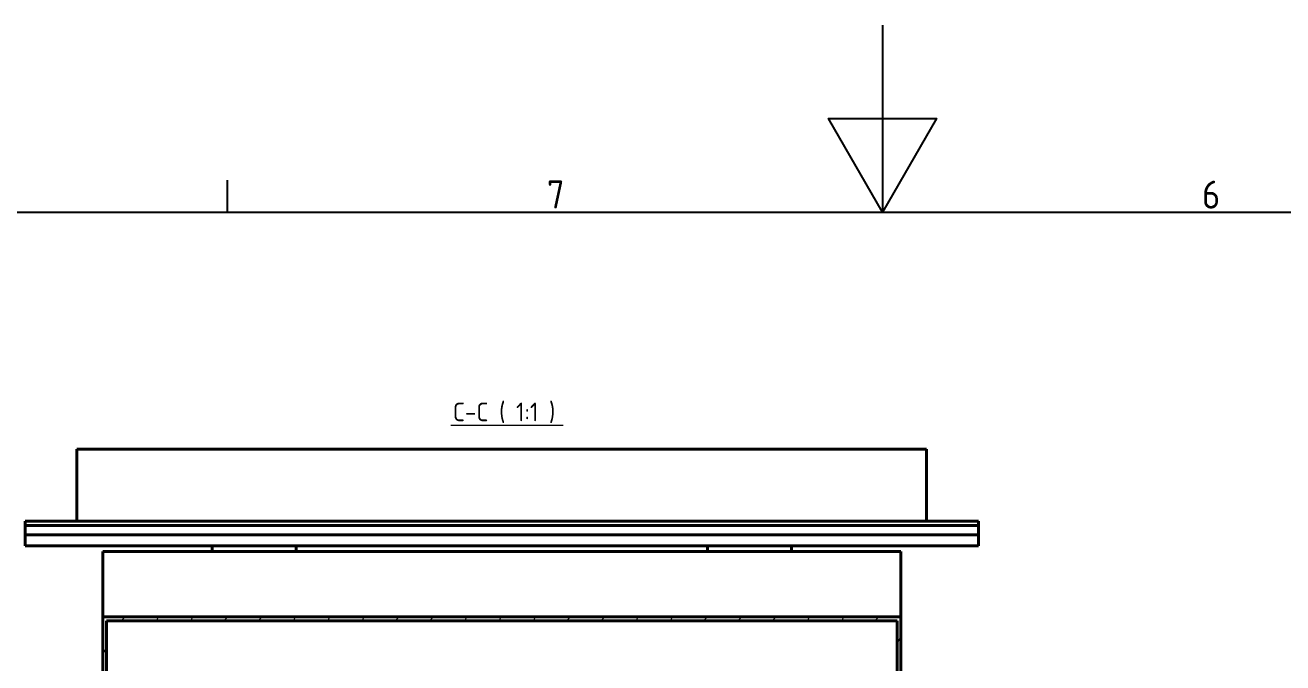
# Model space of a CAD drawing. Header units: millimetres. Extents: x 0 to 4205, y 0 to 2970.
# Drawn here: x 1644 to 2317, y 2629 to 2970 of the extents above; entities that cross this region are included whole.
import ezdxf

# ---------------------------------------------------------------- set-up
doc = ezdxf.new("R2010")
doc.units = ezdxf.units.MM
doc.header["$LTSCALE"] = 5
doc.layers.get('0').update_dxf_attribs({"color": 3, "lineweight": 25})
for name, color, linetype, lineweight in [('가시적인 것(ISO)', 3, 'Continuous', 40), ('경계(ISO)', 7, 'Continuous', 25), ('기호(ISO)', 5, 'Continuous', 25), ('해치(ISO)', 7, 'Continuous', 18)]:
    doc.layers.add(name, color=color, linetype=linetype, lineweight=lineweight)
doc.styles.add('문자 텍스트_M2B', font='isocp.shx')
doc.styles.add('텍스트 스타일512', font='isocp.shx')

# ---------------------------------------------------------------- blocks, each defined once
blk = doc.blocks.new('경계 Default Border')
at = {"layer": '경계(ISO)'}
blk.add_line((350.42, 574), (350.42, 577.4), dxfattribs=at)
at = {"layer": '경계(ISO)', "flags": 128}
for points in [[(420.5, 594), (420.5, 574), (414.73, 584), (426.27, 584), (420.5, 574)], [(20, 20), (20, 574), (821, 574), (821, 20), (20, 20)]]:
    blk.add_lwpolyline(points, dxfattribs=at)
at = {"layer": '경계(ISO)', "color": 2, "char_height": 3, "attachment_point": 7, "style": '문자 텍스트_M2B'}
for s, insert in [('7', (384.6, 574.39)), ('6', (454.69, 574.37))]:
    blk.add_mtext(s, dxfattribs=dict(at, insert=insert))

msp = doc.modelspace()

# ---------------------------------------------------------------- hatches: boundary and pattern name
at = {"layer": '해치(ISO)'}
h = msp.add_hatch(dxfattribs=at)
h.set_pattern_fill('ANSI31', color=256, scale=127, angle=14.999978, style=0)
h.set_pattern_definition([(60, (0, 0), (-13.74815, 7.937505), [])])
h.paths.add_polyline_path([(2112.348, 2653.391), (1685.348, 2653.391), (1685.348, 2268.391), (2112.348, 2268.391)])
h.paths.add_polyline_path([(1687.348, 2651.391), (2110.348, 2651.391), (2110.348, 2270.391), (1687.348, 2270.391)], flags=0)

# ---------------------------------------------------------------- linework, layer by layer
at = {"layer": '가시적인 것(ISO)'}
for p, q in [((1671.548, 2743.156), (2126.148, 2743.156)), ((1671.548, 2704.691), (1671.548, 2743.156)), ((2126.148, 2704.691), (2126.148, 2743.156)), ((2153.848, 2704.691), (1643.848, 2704.691)), ((1643.848, 2702.391), (1643.848, 2704.691)), ((2153.848, 2702.391), (1643.848, 2702.391)), ((1643.848, 2697.391), (1643.848, 2702.391)), ((2153.848, 2702.391), (1643.848, 2702.391)), ((2153.848, 2702.391), (2153.848, 2704.691)), ((2153.848, 2697.391), (2153.848, 2702.391)), ((2153.848, 2697.391), (1643.848, 2697.391)), ((1643.848, 2691.391), (1643.848, 2697.391)), ((2153.848, 2697.391), (1643.848, 2697.391)), ((2153.848, 2691.391), (2153.848, 2697.391)), ((1643.848, 2691.391), (2153.848, 2691.391)), ((1685.348, 2688.391), (1685.348, 2653.391)), ((2112.348, 2688.391), (1685.348, 2688.391)), ((1743.848, 2691.391), (1743.848, 2688.391)), ((1788.848, 2688.391), (1788.848, 2691.391)), ((2008.848, 2688.391), (2008.848, 2691.391)), ((2053.848, 2691.391), (2053.848, 2688.391)), ((2112.348, 2653.391), (2112.348, 2688.391)), ((2112.348, 2653.391), (1685.348, 2653.391)), ((1685.348, 2653.391), (1685.348, 2268.391)), ((1687.348, 2651.391), (2110.348, 2651.391)), ((1687.348, 2270.391), (1687.348, 2651.391)), ((2110.348, 2651.391), (2110.348, 2270.391)), ((2112.348, 2268.391), (2112.348, 2653.391))]:
    msp.add_line(p, q, dxfattribs=at)
at = {"layer": '기호(ISO)', "color": 7, "lineweight": 18}
msp.add_line((1871.648, 2756.001), (1931.66, 2756.001), dxfattribs=at)

# ---------------------------------------------------------------- block references
at = {"xscale": 5, "yscale": 5, "zscale": 5}
msp.add_blockref('경계 Default Border', (0, 0), dxfattribs=at)

# ---------------------------------------------------------------- texts
at = {"layer": '기호(ISO)', "color": 7, "insert": (1872.688, 2757.107), "char_height": 10, "attachment_point": 7, "style": '텍스트 스타일512'}
msp.add_mtext('C-C ( 1:1 )', dxfattribs=at)

doc.saveas('drawing.dxf')
